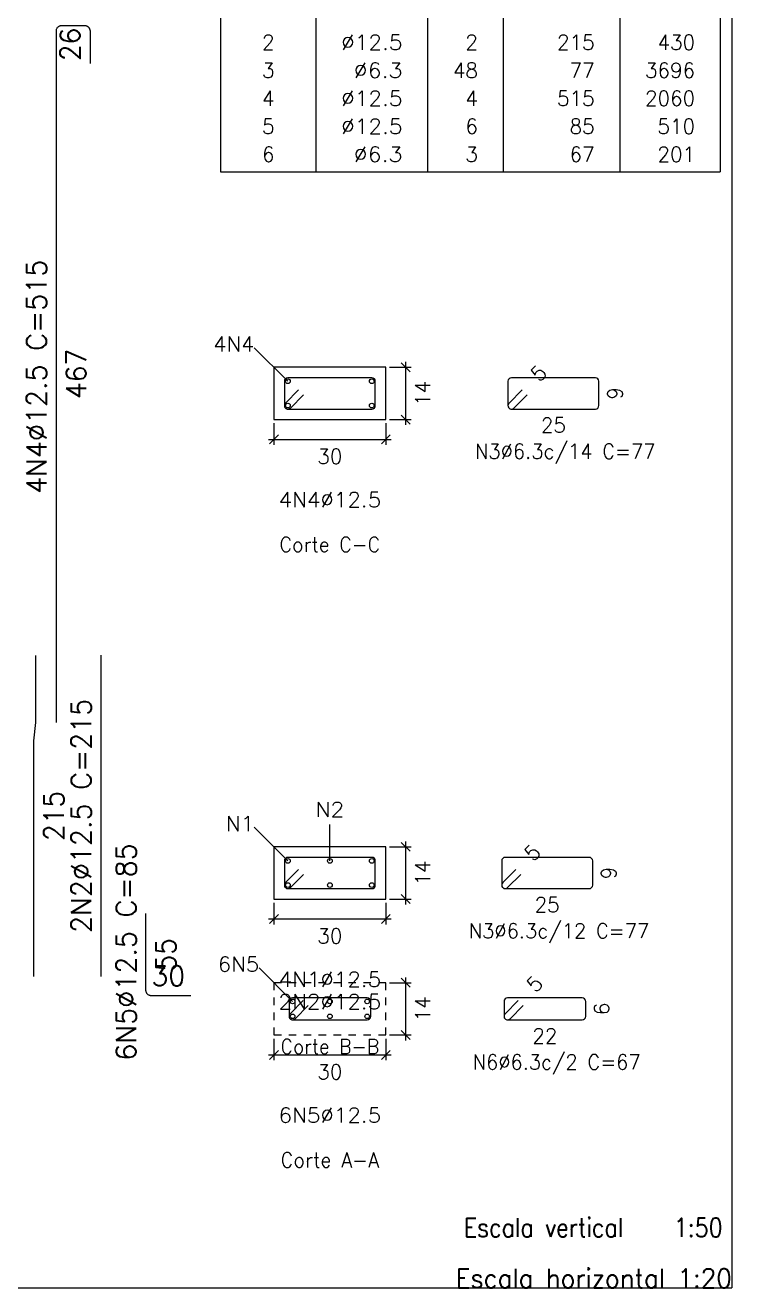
# Model space of a CAD drawing. Header units: millimetres. Extents: x 0 to 84, y 95.3 to 154.7.
# Drawn here: x 48.93 to 58.39, y 127.81 to 144.72 of the extents above; entities that cross this region are included whole.
import ezdxf
from ezdxf.enums import TextEntityAlignment as Align

# ---------------------------------------------------------------- set-up
doc = ezdxf.new("R2010")
doc.units = ezdxf.units.MM
doc.linetypes.add('CYPE_PUNTO', pattern=[0.075, 0, -0.075])
for name, color, linetype, lineweight in [('ARM_LONGITUDINAL_Ø12_5', 51, 'Continuous', 9), ('ARM_TRANSVERSAL_DIMENSOES_DOS_ESTRIBOS', 122, 'Continuous', 0), ('ARM_TRANSVERSAL_REFERENCIA', 106, 'Continuous', 9), ('ARM_TRANSVERSAL_Ø6_3', 32, 'Continuous', 9), ('CORTE_LINHAS_DA_TABELA_DE_DETALHE', 7, 'Continuous', 9), ('CORTE_LINHAS_DA_TABELA_DE_QUANTITATIVOS', 1, 'Continuous', 9), ('CORTE_TEXTO_DAS_ELEVACOES_DOS_PILARES', 133, 'Continuous', 9), ('CORTE_TEXTOS_DA_TABELA_DE_QUANTITATIVOS', 1, 'Continuous', 9), ('CORTE_TITULO_DA_TABELA_DE_DETALHE', 106, 'Continuous', 20), ('PILCP_ARM_LONG_REFERENCIA', 106, 'Continuous', 9), ('PILCPSECC_ARM_LONG_LINHAS_DAS_ETIQUETAS_DAS_POSICOES_DE_ARMADURA_LONGITUDINAL', 106, 'Continuous', 9), ('PILCPSECC_ARM_LONG_REFERENCIA', 106, 'Continuous', 9), ('SECAO_CONCRETO', 1, 'Continuous', 9), ('SECAO_COTAS', 122, 'Continuous', 0), ('SECAO_LINHAS_DE_PROLONGAMENTO_DAS_COTAS', 122, 'CYPE_PUNTO', 0), ('SECAO_TEXTO_DAS_COTAS', 122, 'Continuous', 0)]:
    doc.layers.add(name, color=color, linetype=linetype, lineweight=lineweight)
doc.styles.add('CYPETXT', font='', dxfattribs={"height": 0.2})
doc.styles.get('CYPETXT').set_extended_font_data('romans')

msp = doc.modelspace()

# ---------------------------------------------------------------- linework, layer by layer
at = {"layer": 'ARM_LONGITUDINAL_Ø12_5'}
for points in [[(49.343, 135.385), (49.343, 144.647), (49.343, 144.654), (49.344, 144.66), (49.345, 144.667), (49.347, 144.673), (49.35, 144.679), (49.353, 144.685), (49.356, 144.69), (49.36, 144.696), (49.365, 144.7), (49.37, 144.705), (49.375, 144.709), (49.38, 144.712), (49.386, 144.715), (49.392, 144.718), (49.398, 144.72), (49.405, 144.721), (49.411, 144.722), (49.418, 144.722), (49.719, 144.722), (49.725, 144.722), (49.732, 144.721), (49.738, 144.72), (49.744, 144.718), (49.751, 144.715), (49.756, 144.712), (49.762, 144.709), (49.767, 144.705), (49.772, 144.7), (49.776, 144.696), (49.78, 144.69), (49.784, 144.685), (49.787, 144.679), (49.789, 144.673), (49.791, 144.667), (49.793, 144.66), (49.794, 144.654), (49.794, 144.647), (49.794, 144.211)], [(49.943, 131.985), (49.943, 136.285)], [(49.043, 131.985), (49.043, 135.135), (49.043, 135.139), (49.068, 135.385), (49.068, 135.389), (49.068, 136.284)], [(51.143, 131.725), (50.618, 131.725), (50.611, 131.725), (50.605, 131.726), (50.598, 131.727), (50.592, 131.729), (50.586, 131.732), (50.58, 131.735), (50.575, 131.738), (50.57, 131.742), (50.565, 131.747), (50.56, 131.752), (50.556, 131.757), (50.553, 131.762), (50.55, 131.768), (50.547, 131.774), (50.545, 131.78), (50.544, 131.787), (50.543, 131.793), (50.543, 131.8), (50.543, 132.825)]]:
    msp.add_lwpolyline(points, dxfattribs=at)
for centre in [(52.445, 139.955), (53.569, 139.955), (52.445, 139.63), (53.569, 139.63), (52.445, 133.532), (53.007, 133.532), (53.569, 133.532), (52.445, 133.208), (53.007, 133.208), (53.569, 133.208), (52.508, 131.649), (53.007, 131.649), (53.507, 131.649), (52.508, 131.45), (53.007, 131.45), (53.507, 131.45)]:
    msp.add_circle(centre, 0.0312, dxfattribs=at)
at = {"layer": 'ARM_TRANSVERSAL_Ø6_3'}
for points in [[(52.588, 139.84), (52.412, 139.664), (52.404, 139.654), (52.399, 139.642), (52.398, 139.63), (52.399, 139.62), (52.403, 139.61), (52.408, 139.601), (52.416, 139.594), (52.424, 139.588), (52.434, 139.584), (52.445, 139.583), (53.569, 139.583), (53.587, 139.587), (53.603, 139.597), (53.613, 139.612), (53.616, 139.63), (53.616, 139.955), (53.613, 139.973), (53.603, 139.988), (53.587, 139.998), (53.569, 140.002), (52.445, 140.002), (52.427, 139.998), (52.412, 139.988), (52.401, 139.973), (52.398, 139.955), (52.398, 139.63), (52.399, 139.621), (52.401, 139.612), (52.406, 139.604), (52.412, 139.597), (52.419, 139.591), (52.427, 139.587), (52.436, 139.584), (52.445, 139.583), (52.454, 139.584), (52.463, 139.587), (52.471, 139.591), (52.478, 139.597), (52.655, 139.774)], [(55.584, 139.84), (55.407, 139.664), (55.399, 139.654), (55.395, 139.642), (55.393, 139.63), (55.394, 139.62), (55.398, 139.61), (55.403, 139.601), (55.411, 139.594), (55.42, 139.588), (55.43, 139.584), (55.44, 139.583), (56.565, 139.583), (56.583, 139.587), (56.598, 139.597), (56.608, 139.612), (56.612, 139.63), (56.612, 139.955), (56.608, 139.973), (56.598, 139.988), (56.583, 139.998), (56.565, 140.002), (55.44, 140.002), (55.422, 139.998), (55.407, 139.988), (55.397, 139.973), (55.393, 139.955), (55.393, 139.63), (55.394, 139.621), (55.397, 139.612), (55.401, 139.604), (55.407, 139.597), (55.414, 139.591), (55.422, 139.587), (55.431, 139.584), (55.44, 139.583), (55.449, 139.584), (55.458, 139.587), (55.466, 139.591), (55.473, 139.597), (55.65, 139.774)], [(52.588, 133.418), (52.412, 133.241), (52.404, 133.231), (52.399, 133.22), (52.398, 133.208), (52.399, 133.197), (52.403, 133.187), (52.408, 133.179), (52.416, 133.171), (52.424, 133.165), (52.434, 133.162), (52.445, 133.161), (53.569, 133.161), (53.587, 133.164), (53.603, 133.175), (53.613, 133.19), (53.616, 133.208), (53.616, 133.532), (53.613, 133.55), (53.603, 133.566), (53.587, 133.576), (53.569, 133.579), (52.445, 133.579), (52.427, 133.576), (52.412, 133.566), (52.401, 133.55), (52.398, 133.532), (52.398, 133.208), (52.399, 133.199), (52.401, 133.19), (52.406, 133.182), (52.412, 133.175), (52.419, 133.169), (52.427, 133.164), (52.436, 133.162), (52.445, 133.161), (52.454, 133.162), (52.463, 133.164), (52.471, 133.169), (52.478, 133.175), (52.655, 133.351)], [(55.5, 133.418), (55.323, 133.241), (55.315, 133.231), (55.311, 133.22), (55.309, 133.208), (55.31, 133.197), (55.314, 133.187), (55.319, 133.179), (55.327, 133.171), (55.336, 133.165), (55.346, 133.162), (55.356, 133.161), (56.481, 133.161), (56.499, 133.164), (56.514, 133.175), (56.524, 133.19), (56.528, 133.208), (56.528, 133.532), (56.524, 133.55), (56.514, 133.566), (56.499, 133.576), (56.481, 133.579), (55.356, 133.579), (55.338, 133.576), (55.323, 133.566), (55.313, 133.55), (55.309, 133.532), (55.309, 133.208), (55.31, 133.199), (55.313, 133.19), (55.317, 133.182), (55.323, 133.175), (55.33, 133.169), (55.338, 133.164), (55.347, 133.162), (55.356, 133.161), (55.365, 133.162), (55.374, 133.164), (55.382, 133.169), (55.389, 133.175), (55.566, 133.351)], [(52.651, 131.66), (52.474, 131.484), (52.467, 131.474), (52.462, 131.463), (52.461, 131.45), (52.462, 131.44), (52.465, 131.43), (52.471, 131.421), (52.478, 131.414), (52.487, 131.408), (52.497, 131.405), (52.508, 131.403), (53.507, 131.403), (53.525, 131.407), (53.54, 131.417), (53.55, 131.432), (53.554, 131.45), (53.554, 131.649), (53.55, 131.667), (53.54, 131.683), (53.525, 131.693), (53.507, 131.696), (52.508, 131.696), (52.49, 131.693), (52.474, 131.683), (52.464, 131.667), (52.461, 131.649), (52.461, 131.45), (52.462, 131.441), (52.464, 131.432), (52.469, 131.424), (52.474, 131.417), (52.482, 131.411), (52.49, 131.407), (52.498, 131.404), (52.508, 131.403), (52.517, 131.404), (52.526, 131.407), (52.534, 131.411), (52.541, 131.417), (52.718, 131.594)], [(55.531, 131.66), (55.354, 131.484), (55.347, 131.474), (55.342, 131.463), (55.341, 131.45), (55.342, 131.44), (55.345, 131.43), (55.351, 131.421), (55.358, 131.414), (55.367, 131.408), (55.377, 131.405), (55.388, 131.403), (56.387, 131.403), (56.404, 131.407), (56.42, 131.417), (56.43, 131.432), (56.434, 131.45), (56.434, 131.649), (56.43, 131.667), (56.42, 131.683), (56.404, 131.693), (56.387, 131.696), (55.388, 131.696), (55.37, 131.693), (55.354, 131.683), (55.344, 131.667), (55.341, 131.649), (55.341, 131.45), (55.341, 131.441), (55.344, 131.432), (55.348, 131.424), (55.354, 131.417), (55.361, 131.411), (55.37, 131.407), (55.378, 131.404), (55.388, 131.403), (55.397, 131.404), (55.405, 131.407), (55.414, 131.411), (55.421, 131.417), (55.598, 131.594)]]:
    msp.add_lwpolyline(points, dxfattribs=at)
at = {"layer": 'CORTE_LINHAS_DA_TABELA_DE_DETALHE'}
for p in [(58.391, 146.515), (39.161, 127.815)]:
    msp.add_line(p, (58.391, 127.815), dxfattribs=at)
at = {"layer": 'CORTE_LINHAS_DA_TABELA_DE_QUANTITATIVOS'}
for p, q in [((51.543, 145.685), (51.543, 142.759)), ((52.821, 145.685), (52.821, 142.759)), ((54.317, 145.685), (54.317, 142.759)), ((55.328, 145.685), (55.328, 142.759)), ((56.891, 145.685), (56.891, 142.759)), ((58.238, 145.685), (58.238, 142.759)), ((51.543, 142.759), (58.238, 142.759))]:
    msp.add_line(p, q, dxfattribs=at)
at = {"layer": 'PILCPSECC_ARM_LONG_LINHAS_DAS_ETIQUETAS_DAS_POSICOES_DE_ARMADURA_LONGITUDINAL'}
for points in [[(52.445, 139.955), (51.995, 140.405)], [(52.445, 133.532), (51.995, 133.982)], [(53.007, 133.532), (53.007, 134.02)], [(52.508, 131.649), (52.058, 132.099)]]:
    msp.add_lwpolyline(points, dxfattribs=at)
at = {"layer": 'SECAO_CONCRETO'}
for points in [[(52.257, 139.443), (53.757, 139.443), (53.757, 140.143), (52.257, 140.143), (52.257, 139.443)], [(52.257, 133.02), (53.757, 133.02), (53.757, 133.72), (52.257, 133.72), (52.257, 133.02)]]:
    msp.add_lwpolyline(points, close=True, dxfattribs=at)
at = {"layer": 'SECAO_CONCRETO', "linetype": 'CYPE_PUNTO'}
msp.add_lwpolyline([(52.257, 131.2), (53.757, 131.2), (53.757, 131.9), (52.257, 131.9), (52.257, 131.2)], close=True, dxfattribs=at)
at = {"layer": 'SECAO_COTAS'}
for p, q in [((54.083, 140.083), (53.963, 140.203)), ((54.023, 140.143), (54.023, 140.215)), ((53.807, 140.143), (54.095, 140.143)), ((54.023, 139.443), (54.023, 140.143)), ((54.083, 139.383), (53.963, 139.503)), ((52.257, 139.393), (52.257, 139.105)), ((53.757, 139.393), (53.757, 139.105)), ((53.807, 139.443), (54.095, 139.443)), ((54.023, 139.371), (54.023, 139.443)), ((52.185, 139.177), (52.257, 139.177)), ((52.197, 139.117), (52.317, 139.237)), ((52.257, 139.177), (53.757, 139.177)), ((53.697, 139.117), (53.817, 139.237)), ((53.757, 139.177), (53.829, 139.177)), ((54.083, 133.66), (53.963, 133.78)), ((54.023, 133.72), (54.023, 133.792)), ((53.807, 133.72), (54.095, 133.72)), ((54.023, 133.02), (54.023, 133.72)), ((54.083, 132.96), (53.963, 133.08)), ((52.257, 132.97), (52.257, 132.682)), ((53.757, 132.97), (53.757, 132.682)), ((53.807, 133.02), (54.095, 133.02)), ((54.023, 132.948), (54.023, 133.02)), ((52.185, 132.754), (52.257, 132.754)), ((52.197, 132.694), (52.317, 132.814)), ((52.257, 132.754), (53.757, 132.754)), ((53.697, 132.694), (53.817, 132.814)), ((53.757, 132.754), (53.829, 132.754)), ((53.807, 131.9), (54.095, 131.9)), ((54.083, 131.84), (53.963, 131.96)), ((54.023, 131.9), (54.023, 131.972)), ((54.023, 131.2), (54.023, 131.9)), ((54.083, 131.14), (53.963, 131.26)), ((52.257, 131.15), (52.257, 130.862)), ((53.757, 131.15), (53.757, 130.862)), ((53.807, 131.2), (54.095, 131.2)), ((54.023, 131.128), (54.023, 131.2)), ((52.185, 130.934), (52.257, 130.934)), ((52.197, 130.874), (52.317, 130.994)), ((52.257, 130.934), (53.757, 130.934)), ((53.697, 130.874), (53.817, 130.994)), ((53.757, 130.934), (53.829, 130.934))]:
    msp.add_line(p, q, dxfattribs=at)
at = {"layer": 'SECAO_LINHAS_DE_PROLONGAMENTO_DAS_COTAS'}
for p, q in [((53.757, 140.143), (53.757, 140.143)), ((52.257, 139.443), (52.257, 139.443)), ((53.757, 139.443), (53.757, 139.443)), ((53.757, 139.443), (53.757, 139.443)), ((53.757, 133.72), (53.757, 133.72)), ((52.257, 133.02), (52.257, 133.02)), ((53.757, 133.02), (53.757, 133.02)), ((53.757, 133.02), (53.757, 133.02)), ((53.757, 131.9), (53.757, 131.9)), ((52.257, 131.2), (52.257, 131.2)), ((53.757, 131.2), (53.757, 131.2)), ((53.757, 131.2), (53.757, 131.2))]:
    msp.add_line(p, q, dxfattribs=at)

# ---------------------------------------------------------------- texts
at = {"layer": 'ARM_TRANSVERSAL_DIMENSOES_DOS_ESTRIBOS', "style": 'CYPETXT', "width": 0.872274}
for s, rotation, p, p2 in [('5', 45, (55.814, 139.933), (55.933, 140.052)), ('9', 90, (56.927, 139.709), (56.927, 139.877)), ('5', 45, (55.73, 133.511), (55.849, 133.63)), ('9', 90, (56.843, 133.286), (56.843, 133.454)), ('5', 45, (55.761, 131.753), (55.88, 131.872)), ('6', 90, (56.749, 131.466), (56.749, 131.634))]:
    msp.add_text(s, height=0.2, rotation=rotation, dxfattribs=at).set_placement(p, p2, align=Align.FIT)
for s, p, p2 in [('25', (55.834, 139.268), (56.17, 139.268)), ('25', (55.75, 132.845), (56.086, 132.845)), ('22', (55.719, 131.088), (56.055, 131.088))]:
    msp.add_text(s, height=0.2, dxfattribs=at).set_placement(p, p2, align=Align.FIT)
at = {"layer": 'ARM_TRANSVERSAL_REFERENCIA', "style": 'CYPETXT'}
for s, width, p, p2 in [('N3%%c6.3c/14 C=77', 0.820885, (54.951, 138.918), (57.369, 138.918)), ('N3%%c6.3c/12 C=77', 0.820885, (54.867, 132.495), (57.285, 132.495)), ('N6%%c6.3c/2 C=67', 0.81729, (54.92, 130.738), (57.17, 130.738))]:
    msp.add_text(s, height=0.2, dxfattribs=dict(at, width=width)).set_placement(p, p2, align=Align.FIT)
at = {"layer": 'CORTE_TEXTO_DAS_ELEVACOES_DOS_PILARES', "style": 'CYPETXT'}
for s, width, p, p2 in [('Corte C-C', 0.762109, (52.332, 137.669), (53.682, 137.669)), ('Corte B-B', 0.745173, (52.347, 130.946), (53.667, 130.946)), ('Corte A-A', 0.805173, (52.347, 129.426), (53.667, 129.426))]:
    msp.add_text(s, height=0.2, dxfattribs=dict(at, width=width)).set_placement(p, p2, align=Align.FIT)
at = {"layer": 'CORTE_TEXTOS_DA_TABELA_DE_QUANTITATIVOS', "style": 'CYPETXT'}
for s, width, p, p2 in [('2', 0.871952, (52.098, 144.395), (52.266, 144.395)), ('%%c12.5', 0.925543, (53.158, 144.395), (53.98, 144.395)), ('2', 0.871952, (54.823, 144.395), (54.991, 144.395)), ('215', 0.871952, (56.05, 144.395), (56.554, 144.395)), ('430', 0.871952, (57.396, 144.395), (57.9, 144.395)), ('3', 0.871952, (52.098, 144.02), (52.266, 144.02)), ('%%c6.3', 0.940389, (53.326, 144.02), (53.98, 144.02)), ('48', 0.871952, (54.655, 144.02), (54.991, 144.02)), ('77', 0.871952, (56.218, 144.02), (56.554, 144.02)), ('3696', 0.871952, (57.229, 144.02), (57.9, 144.02)), ('4', 0.871952, (52.098, 143.645), (52.266, 143.645)), ('%%c12.5', 0.925543, (53.158, 143.645), (53.98, 143.645)), ('4', 0.871952, (54.823, 143.645), (54.991, 143.645)), ('515', 0.871952, (56.05, 143.645), (56.554, 143.645)), ('2060', 0.871952, (57.229, 143.645), (57.9, 143.645)), ('5', 0.871952, (52.098, 143.27), (52.266, 143.27)), ('%%c12.5', 0.925543, (53.158, 143.27), (53.98, 143.27)), ('6', 0.871952, (54.823, 143.27), (54.991, 143.27)), ('85', 0.871952, (56.218, 143.27), (56.554, 143.27)), ('510', 0.871952, (57.396, 143.27), (57.9, 143.27)), ('6', 0.871952, (52.098, 142.895), (52.266, 142.895)), ('%%c6.3', 0.940389, (53.326, 142.895), (53.98, 142.895)), ('3', 0.871952, (54.823, 142.895), (54.991, 142.895)), ('67', 0.871952, (56.218, 142.895), (56.554, 142.895)), ('201', 0.871952, (57.396, 142.895), (57.9, 142.895))]:
    msp.add_text(s, height=0.2, dxfattribs=dict(at, width=width)).set_placement(p, p2, align=Align.FIT)
at = {"layer": 'CORTE_TITULO_DA_TABELA_DE_DETALHE', "style": 'CYPETXT'}
for s, width, p, p2 in [('Escala vertical   1:50', 0.773409, (54.801, 128.495), (58.27, 128.495)), ('Escala horizontal 1:20', 0.827445, (54.691, 127.815), (58.392, 127.815))]:
    msp.add_text(s, height=0.25333, dxfattribs=dict(at, width=width)).set_placement(p, p2, align=Align.FIT)
at = {"layer": 'PILCP_ARM_LONG_REFERENCIA', "style": 'CYPETXT'}
for s, height, width, p, p2 in [('26', 0.2667, 0.872274, (49.66, 144.243), (49.66, 144.691)), ('4N4%%c12.5 C=515', 0.26667, 0.854341, (49.21, 138.448), (49.21, 141.584)), ('467', 0.2667, 0.872274, (49.743, 139.718), (49.743, 140.39)), ('2N2%%c12.5 C=215', 0.26667, 0.854341, (49.81, 132.567), (49.81, 135.703)), ('215', 0.2667, 0.872274, (49.443, 133.798), (49.443, 134.47)), ('6N5%%c12.5 C=85', 0.26667, 0.852992, (50.41, 130.856), (50.41, 133.768)), ('55', 0.2667, 0.872274, (50.943, 132.051), (50.943, 132.499))]:
    msp.add_text(s, height=height, rotation=90, dxfattribs=dict(at, width=width)).set_placement(p, p2, align=Align.FIT)
at = {"layer": 'PILCP_ARM_LONG_REFERENCIA', "style": 'CYPETXT', "width": 0.872274}
msp.add_text('30', height=0.2667, dxfattribs=at).set_placement((50.619, 131.858), (51.067, 131.858), align=Align.FIT)
at = {"layer": 'PILCPSECC_ARM_LONG_REFERENCIA', "style": 'CYPETXT'}
for s, width, p, p2 in [('4N4', 0.925243, (51.443, 140.355), (51.995, 140.355)), ('4N4%%c12.5', 0.925627, (52.32, 138.269), (53.694, 138.269)), ('N2', 0.950495, (52.815, 134.12), (53.199, 134.12)), ('N1', 0.950495, (51.611, 133.932), (51.995, 133.932)), ('6N5', 0.925243, (51.506, 132.049), (52.058, 132.049)), ('4N1%%c12.5', 0.925627, (52.32, 131.846), (53.694, 131.846)), ('2N2%%c12.5', 0.925627, (52.32, 131.546), (53.694, 131.546)), ('6N5%%c12.5', 0.925627, (52.32, 130.026), (53.694, 130.026))]:
    msp.add_text(s, height=0.2, dxfattribs=dict(at, width=width)).set_placement(p, p2, align=Align.FIT)
at = {"layer": 'SECAO_TEXTO_DAS_COTAS', "style": 'CYPETXT', "width": 0.872274}
for p, p2 in [((54.351, 139.625), (54.351, 139.961)), ((54.351, 133.202), (54.351, 133.538)), ((54.351, 131.382), (54.351, 131.718))]:
    msp.add_text('14', height=0.2, rotation=90, dxfattribs=at).set_placement(p, p2, align=Align.FIT)
for p, p2 in [((52.839, 138.849), (53.175, 138.849)), ((52.839, 132.426), (53.175, 132.426)), ((52.839, 130.606), (53.175, 130.606))]:
    msp.add_text('30', height=0.2, dxfattribs=at).set_placement(p, p2, align=Align.FIT)

doc.saveas('drawing.dxf')
